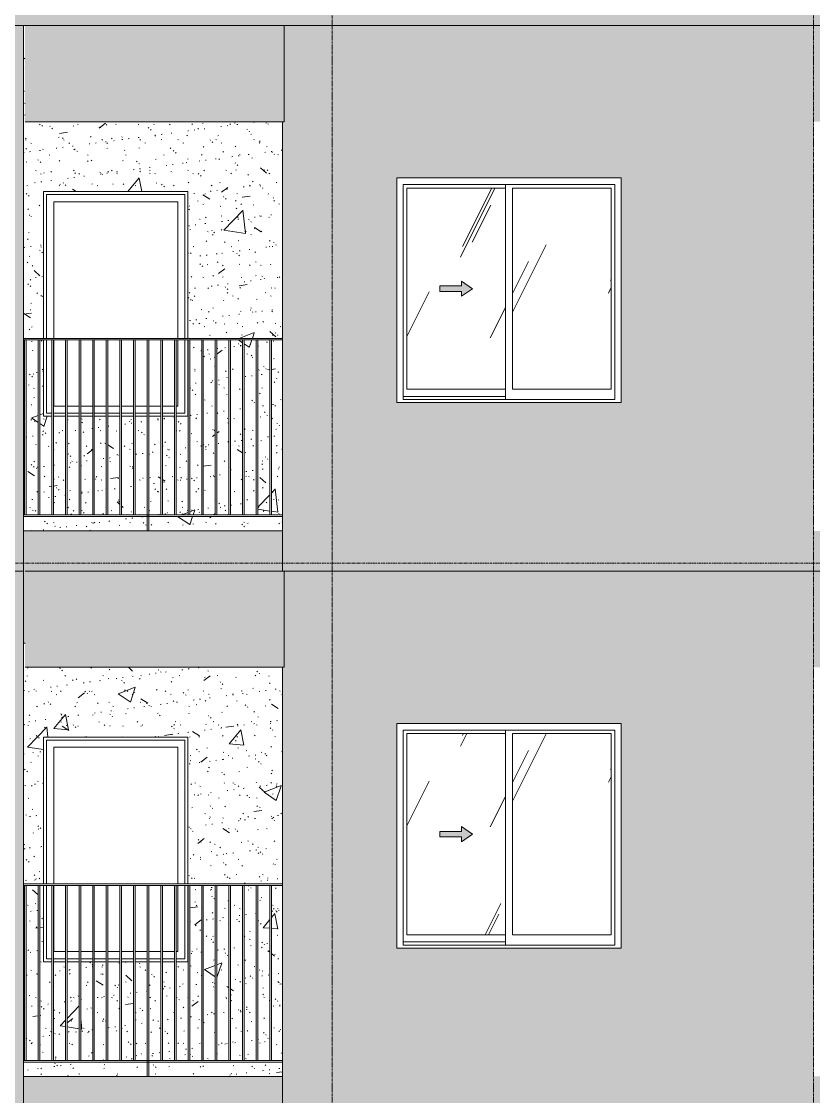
# Model space of a CAD drawing. Header units: millimetres. Extents: x 9199 to 175431, y -4466 to 35300.
# Drawn here: x 127764 to 132701, y 22675 to 29375 of the extents above; entities that cross this region are included whole.
import ezdxf

# ---------------------------------------------------------------- set-up
doc = ezdxf.new("R2010")
doc.units = ezdxf.units.MM
for name, pattern in [('1 NÉT CALL OUT', [6, 3, -3]), ('Centre', [31.75, 6.35, -4.7625, 15.875, -4.7625]), ('Grid Line', [22.225, 12.7, -3.175, 3.175, -3.175])]:
    doc.linetypes.add(name, pattern=pattern)
for name, color, linetype, lineweight in [('0-2', 250, 'Continuous', 5), ('A-DETL-GENF', 92, 'Continuous', 9), ('A-DETL-GENF-1', 92, '1 NÉT CALL OUT', 9), ('A-FLOR-HRAL-1', 253, 'Continuous', 9), ('A-FLOR-LEVL-2', 51, 'Centre', 9), ('A-GLAZ', 151, 'Continuous', 9), ('A-GLAZ-1', 253, 'Continuous', 9), ('A-GLAZ-2', 7, 'Continuous', 9), ('A-GLAZ-3', 7, '1 NÉT CALL OUT', 9), ('A-WALL', 113, 'Continuous', 9), ('A-WALL-PATT-1', 9, 'Continuous', 9), ('A-WALL-PATT-2', 111, 'Continuous', 5), ('I-WALL', 2, 'Continuous', 9), ('I-WALL-1', 7, 'Continuous', 9), ('S-GRID-1', 1, 'Grid Line', 9)]:
    doc.layers.add(name, color=color, linetype=linetype, lineweight=lineweight)
pattern_1 = [(50, (-51555.6, 1200), (1093.104, -95.634), [114.3, -1257.3]), (355, (-51555.6, 1200), (-211.457, 1146.34), [91.44, -1005.84]), (100.451, (-51464.5, 1192), (881.656, 1050.7), [97.14, -1068.54]), (46.184, (-51555.6, 1504.8), (1626.475, -252.26), [171.45, -1885.95]), (96.636, (-51420, 1483.8), (1424.42, 1484.565), [145.71, -1602.81]), (351.184, (-51555.6, 1504.8), (1424.43, 1484.55), [137.16, -1508.76]), (21, (-51403.2, 1428.6), (909.686, -613.59), [114.3, -1257.3]), (326, (-51403.2, 1428.6), (370.81, 1105.13), [91.44, -1005.84]), (71.451, (-51327.4, 1377.5), (1280.503, 491.528), [97.14, -1068.54]), (37.5, (-51555.58, 1200), (18.5313, 507.33), [50.292, -943.356, 50.292, -970.788, -1009.65]), (37.5, (-51555.58, 1200), (18.5313, 507.33), [-2014.728, 50.292, -959.358]), (7.5, (-51555.6, 1200), (400.918, 601.084), [50.292, -531.876, 50.292, -920.496, -384.81]), (7.5, (-51555.6, 1200), (400.918, 601.084), [-1552.956, 50.292, -334.518]), (327.5, (-51895.43, 1200), (813.545, -34.374), [50.292, -330.708, 50.292, -1138.428, -1577.34]), (327.5, (-51895.43, 1200), (813.545, -34.374), [-1569.72, 50.292, -1527.048]), (317.5, (-52047.8, 1200), (888.775, 152.56), [50.292, -445.008, 50.292, -739.14, -1120.14]), (317.5, (-52047.8, 1200), (888.775, 152.56), [-1284.732, 50.292, -1069.848])]
pattern_2 = [(37.5, (-51555.58, 1200), (-4.79953, 146.8239), [5.029, -110.795, 5.029, -124.511, -123.825]), (37.5, (-51555.58, 1200), (-4.79953, 146.8239), [-245.364, 5.029, -118.796]), (7.5, (-51555.58, 1200), (134.8574, 215.0472), [5.029, -57.455, 5.029, -99.365, -40.005]), (7.5, (-51555.58, 1200), (134.8574, 215.0472), [-166.878, 5.029, -34.976]), (327.5, (-51649.3, 1200), (237.29776, 0.4316), [5.029, -33.071, 5.029, -132.131, -179.07]), (327.5, (-51649.3, 1200), (237.29776, 0.4316), [-175.26, 5.029, -174.041]), (317.5, (-51649.3, 1200), (229.067, 66.8792), [5.029, -14.021, 5.029, -84.887, -102.87]), (317.5, (-51649.3, 1200), (229.067, 66.8792), [-108.966, 5.029, -97.841])]
pattern_3 = [(63.435, (-49765.3, 1304.34), (-0.001, 1524.001), [532.46, -2875.304]), (63.435, (-51289.3, 1304.34), (-0.001, 1524.001), [532.46, -2875.304]), (63.435, (-49035.8, 1598.8), (-0.001, 1524.001), [532.46, -2875.304]), (63.435, (-50559.8, 1598.8), (-0.001, 1524.001), [532.46, -2875.304]), (63.435, (-49146.2, 1494.84), (-0.001, 1524.001), [532.46, -2875.304]), (63.435, (-50670.2, 1494.84), (-0.001, 1524.001), [532.46, -2875.304]), (63.435, (-49258.75, 2090.1), (-0.001, 1524.001), [258.8, -3148.965]), (63.435, (-50782.75, 2090.1), (-0.001, 1524.001), [258.8, -3148.965]), (63.435, (-49332.36, 1997.95), (-0.001, 1524.001), [532.46, -2875.304]), (63.435, (-50856.36, 1997.95), (-0.001, 1524.001), [532.46, -2875.304]), (63.435, (-49319.4, 2064.1), (-0.001, 1524.001), [532.46, -2875.304]), (63.435, (-50843.4, 2064.1), (-0.001, 1524.001), [532.46, -2875.304]), (63.435, (-49934.2, 1773.94), (-0.001, 1524.001), [532.46, -2875.304]), (63.435, (-51458.2, 1773.94), (-0.001, 1524.001), [532.46, -2875.304]), (63.435, (-49921.24, 1851.9), (-0.001, 1524.001), [532.46, -2875.304]), (63.435, (-51445.24, 1851.9), (-0.001, 1524.001), [532.46, -2875.304]), (63.435, (-49917.74, 1908.1), (-0.001, 1524.001), [532.46, -2875.304]), (63.435, (-51441.74, 1908.1), (-0.001, 1524.001), [532.46, -2875.304])]

# ---------------------------------------------------------------- blocks, each defined once
blk = doc.blocks.new('M_Fixed - 900 x 1400-901190-TKCS_MẶT ĐỨNG HƯỚNG TÂY')
at = {"layer": 'A-GLAZ-2'}
for p, q in [((-69617.9, 7000), (-69617.9, 7896)), ((-69617.9, 7896), (-68755.9, 7896)), ((-69573.9, 7000), (-69573.9, 7852)), ((-69573.9, 7852), (-68799.9, 7852)), ((-68799.9, 7852), (-68799.9, 7000)), ((-68755.9, 7896), (-68755.9, 7000)), ((-69617.9, 6534), (-69617.9, 6990)), ((-69573.9, 6578), (-69573.9, 6990)), ((-68799.9, 6990), (-68799.9, 6578)), ((-68755.9, 6990), (-68755.9, 6534)), ((-69500.5, 6578), (-69573.9, 6578)), ((-69415.6, 6578), (-69490.5, 6578)), ((-69330.7, 6578), (-69405.6, 6578)), ((-69245.7, 6578), (-69320.7, 6578)), ((-69160.8, 6578), (-69235.7, 6578)), ((-69075.8, 6578), (-69150.8, 6578)), ((-68990.9, 6578), (-69065.8, 6578)), ((-68906, 6578), (-68980.9, 6578)), ((-68821, 6578), (-68896, 6578)), ((-68799.9, 6578), (-68811, 6578)), ((-69585.5, 6534), (-69617.9, 6534)), ((-69500.5, 6534), (-69575.5, 6534)), ((-69415.6, 6534), (-69490.5, 6534)), ((-69330.7, 6534), (-69405.6, 6534)), ((-69245.7, 6534), (-69320.7, 6534)), ((-69160.8, 6534), (-69235.7, 6534)), ((-69075.8, 6534), (-69150.8, 6534)), ((-68990.9, 6534), (-69065.8, 6534)), ((-68906, 6534), (-68980.9, 6534)), ((-68821, 6534), (-68896, 6534)), ((-68755.9, 6534), (-68811, 6534))]:
    blk.add_line(p, q, dxfattribs=at)
blk = doc.blocks.new('Railing - 10mm-901206-TKCS_MẶT ĐỨNG HƯỚNG TÂY')
at = {"layer": 'A-FLOR-HRAL-1'}
for p, q in [((-68226.4, 5900), (-68226.4, 6990)), ((-68216.4, 5900), (-68216.4, 6990))]:
    blk.add_line(p, q, dxfattribs=at)
blk = doc.blocks.new('Railing - 50 x 10mm-901224-TKCS_MẶT ĐỨNG HƯỚNG TÂY')
at = {"layer": 'A-FLOR-HRAL-1'}
for p, q in [((-68990.9, 5800), (-68990.9, 6990)), ((-68980.9, 6990), (-68990.9, 6990)), ((-68980.9, 5800), (-68980.9, 6990))]:
    blk.add_line(p, q, dxfattribs=at)
blk = doc.blocks.new('Railing - Railing-V185-TKCS_MẶT ĐỨNG HƯỚNG TÂY')
at = {"layer": 'A-FLOR-HRAL-1'}
for p, q in [((-53361.9, 22900), (-51746.9, 22900)), ((-51746.9, 22890), (-53361.9, 22890))]:
    blk.add_line(p, q, dxfattribs=at)
for name, p in [('Railing - 10mm-901206-TKCS_MẶT ĐỨNG HƯỚNG TÂY', (14871.1, 17000)), ('Railing - 10mm-901206-TKCS_MẶT ĐỨNG HƯỚNG TÂY', (14956, 17000)), ('Railing - 10mm-901206-TKCS_MẶT ĐỨNG HƯỚNG TÂY', (15041, 17000)), ('Railing - 10mm-901206-TKCS_MẶT ĐỨNG HƯỚNG TÂY', (15125.9, 17000)), ('Railing - 10mm-901206-TKCS_MẶT ĐỨNG HƯỚNG TÂY', (15210.8, 17000)), ('Railing - 10mm-901206-TKCS_MẶT ĐỨNG HƯỚNG TÂY', (15295.8, 17000)), ('Railing - 10mm-901206-TKCS_MẶT ĐỨNG HƯỚNG TÂY', (15380.7, 17000)), ('Railing - 10mm-901206-TKCS_MẶT ĐỨNG HƯỚNG TÂY', (15465.7, 17000)), ('Railing - 10mm-901206-TKCS_MẶT ĐỨNG HƯỚNG TÂY', (15550.6, 17000)), ('Railing - 50 x 10mm-901224-TKCS_MẶT ĐỨNG HƯỚNG TÂY', (16400, 17000)), ('Railing - 10mm-901206-TKCS_MẶT ĐỨNG HƯỚNG TÂY', (15720.5, 17000)), ('Railing - 10mm-901206-TKCS_MẶT ĐỨNG HƯỚNG TÂY', (15805.4, 17000)), ('Railing - 10mm-901206-TKCS_MẶT ĐỨNG HƯỚNG TÂY', (15890.4, 17000)), ('Railing - 10mm-901206-TKCS_MẶT ĐỨNG HƯỚNG TÂY', (15975.3, 17000)), ('Railing - 10mm-901206-TKCS_MẶT ĐỨNG HƯỚNG TÂY', (16060.2, 17000)), ('Railing - 10mm-901206-TKCS_MẶT ĐỨNG HƯỚNG TÂY', (16145.2, 17000)), ('Railing - 10mm-901206-TKCS_MẶT ĐỨNG HƯỚNG TÂY', (16230.1, 17000)), ('Railing - 10mm-901206-TKCS_MẶT ĐỨNG HƯỚNG TÂY', (16315.1, 17000)), ('Railing - 10mm-901206-TKCS_MẶT ĐỨNG HƯỚNG TÂY', (16400, 17000))]:
    blk.add_blockref(name, p)
blk = doc.blocks.new('Top Rail Type - Top Rail_Internal_-V186-TKCS_MẶT ĐỨNG HƯỚNG TÂY')
at = {"layer": 'A-FLOR-HRAL-1'}
for p, q in [((-51746.9, 24000), (-53361.9, 24000)), ((-51746.9, 23990), (-53361.9, 23990))]:
    blk.add_line(p, q, dxfattribs=at)
blk = doc.blocks.new('NCV_TKTC_TANG 6 - 8_rvt-4-TKCS_MẶT ĐỨNG HƯỚNG TÂY')
at = {"layer": 'A-WALL-PATT-1'}
h = blk.add_hatch(dxfattribs=at)
h.set_pattern_fill('FP_19', color=256, style=0, pattern_type=2)
h.set_pattern_definition(pattern_1)
h.paths.add_polyline_path([(-52590.9, 22800), (-52590.9, 22890), (-53361.9, 22890), (-53361.9, 22800), (-53175.9, 22800)])
h.paths.add_polyline_path([(-51849.2, 22800), (-51746.9, 22800), (-51746.9, 22890), (-52580.9, 22890), (-52580.9, 22800)])
h.paths.add_polyline_path([(-51816.4, 22900), (-51746.9, 22900), (-51746.9, 23990), (-51816.4, 23990), (-51816.4, 22916.8)])
h.paths.add_polyline_path([(-53325.8, 22900), (-53270.4, 22900), (-53270.4, 23990), (-53345.4, 23990), (-53345.4, 22900)])
h.paths.add_polyline_path([(-51826.4, 22900), (-51826.4, 23990), (-51901.4, 23990), (-51901.4, 22900)])
h.paths.add_polyline_path([(-53247.3, 22900), (-53185.5, 22900), (-53185.5, 23515), (-53236.9, 23515), (-53236.9, 23990), (-53260.4, 23990), (-53260.4, 22900)])
h.paths.add_polyline_path([(-53175.5, 22900), (-53100.5, 22900), (-53100.5, 23515), (-53175.5, 23515), (-53175.5, 23156.3)])
h.paths.add_polyline_path([(-53058.6, 22900), (-53015.6, 22900), (-53015.6, 23515), (-53090.5, 23515), (-53090.5, 22900)])
h.paths.add_polyline_path([(-51917.5, 22900), (-51911.4, 22900), (-51911.4, 23990), (-51986.3, 23990), (-51986.3, 22900)])
h.paths.add_polyline_path([(-53355.4, 22900), (-53355.4, 23990), (-53361.9, 23990), (-53361.9, 22900)])
h.paths.add_polyline_path([(-51996.3, 22900), (-51996.3, 23990), (-52071.3, 23990), (-52071.3, 22900)])
h.paths.add_polyline_path([(-52156.2, 22900), (-52081.3, 22900), (-52081.3, 23990), (-52156.2, 23990), (-52156.2, 23156.3)])
h.paths.add_polyline_path([(-52166.2, 22900), (-52166.2, 23990), (-52241.1, 23990), (-52241.1, 22900)])
h.paths.add_polyline_path([(-52251.1, 22900), (-52251.1, 23990), (-52326.1, 23990), (-52326.1, 22900)])
h.paths.add_polyline_path([(-52336.1, 22900), (-52336.9, 23515), (-52411, 23515), (-52411, 22900)])
h.paths.add_polyline_path([(-52421, 22900), (-52421, 23515), (-52496, 23515), (-52496, 22900)])
h.paths.add_polyline_path([(-52506, 22900), (-52506, 23515), (-52580.9, 23515), (-52580.9, 22900)])
h.paths.add_polyline_path([(-52590.9, 22900), (-52590.9, 23515), (-52665.8, 23515), (-52665.8, 22900)])
h.paths.add_polyline_path([(-52750.8, 22900), (-52675.8, 22900), (-52675.8, 23515), (-52750.8, 23515), (-52750.8, 23156.3)])
h.paths.add_polyline_path([(-52760.8, 22900), (-52760.8, 23515), (-52835.7, 23515), (-52835.7, 22900)])
h.paths.add_polyline_path([(-52845.7, 22900), (-52845.7, 23515), (-52920.7, 23515), (-52920.7, 22900)])
h.paths.add_polyline_path([(-52930.7, 22900), (-52930.7, 23515), (-53005.6, 23515), (-53005.6, 22900)])
h.paths.add_polyline_path([(-51746.9, 24000), (-51746.9, 25350), (-53351.9, 25350), (-53351.9, 25500), (-53361.9, 25500), (-53361.9, 24000), (-53236.9, 24000), (-53236.9, 24915), (-52336.9, 24915), (-52336.9, 24000), (-52098.6, 24000)])
h = blk.add_hatch(dxfattribs=at)
h.set_pattern_fill('FP_20', color=256, style=0, pattern_type=2)
h.set_pattern_definition(pattern_2)
h.paths.add_polyline_path([(-52590.9, 22800), (-52590.9, 22890), (-53361.9, 22890), (-53361.9, 22800), (-53175.9, 22800)])
h.paths.add_polyline_path([(-51849.2, 22800), (-51746.9, 22800), (-51746.9, 22890), (-52580.9, 22890), (-52580.9, 22800)])
h.paths.add_polyline_path([(-51816.4, 22900), (-51746.9, 22900), (-51746.9, 23990), (-51816.4, 23990), (-51816.4, 22916.8)])
h.paths.add_polyline_path([(-53325.8, 22900), (-53270.4, 22900), (-53270.4, 23990), (-53345.4, 23990), (-53345.4, 22900)])
h.paths.add_polyline_path([(-51826.4, 22900), (-51826.4, 23990), (-51901.4, 23990), (-51901.4, 22900)])
h.paths.add_polyline_path([(-53247.3, 22900), (-53185.5, 22900), (-53185.5, 23515), (-53236.9, 23515), (-53236.9, 23990), (-53260.4, 23990), (-53260.4, 22900)])
h.paths.add_polyline_path([(-53175.5, 22900), (-53100.5, 22900), (-53100.5, 23515), (-53175.5, 23515), (-53175.5, 23156.3)])
h.paths.add_polyline_path([(-53058.6, 22900), (-53015.6, 22900), (-53015.6, 23515), (-53090.5, 23515), (-53090.5, 22900)])
h.paths.add_polyline_path([(-51917.5, 22900), (-51911.4, 22900), (-51911.4, 23990), (-51986.3, 23990), (-51986.3, 22900)])
h.paths.add_polyline_path([(-53355.4, 22900), (-53355.4, 23990), (-53361.9, 23990), (-53361.9, 22900)])
h.paths.add_polyline_path([(-51996.3, 22900), (-51996.3, 23990), (-52071.3, 23990), (-52071.3, 22900)])
h.paths.add_polyline_path([(-52156.2, 22900), (-52081.3, 22900), (-52081.3, 23990), (-52156.2, 23990), (-52156.2, 23156.3)])
h.paths.add_polyline_path([(-52166.2, 22900), (-52166.2, 23990), (-52241.1, 23990), (-52241.1, 22900)])
h.paths.add_polyline_path([(-52251.1, 22900), (-52251.1, 23990), (-52326.1, 23990), (-52326.1, 22900)])
h.paths.add_polyline_path([(-52336.1, 22900), (-52336.9, 23515), (-52411, 23515), (-52411, 22900)])
h.paths.add_polyline_path([(-52421, 22900), (-52421, 23515), (-52496, 23515), (-52496, 22900)])
h.paths.add_polyline_path([(-52506, 22900), (-52506, 23515), (-52580.9, 23515), (-52580.9, 22900)])
h.paths.add_polyline_path([(-52590.9, 22900), (-52590.9, 23515), (-52665.8, 23515), (-52665.8, 22900)])
h.paths.add_polyline_path([(-52750.8, 22900), (-52675.8, 22900), (-52675.8, 23515), (-52750.8, 23515), (-52750.8, 23156.3)])
h.paths.add_polyline_path([(-52760.8, 22900), (-52760.8, 23515), (-52835.7, 23515), (-52835.7, 22900)])
h.paths.add_polyline_path([(-52845.7, 22900), (-52845.7, 23515), (-52920.7, 23515), (-52920.7, 22900)])
h.paths.add_polyline_path([(-52930.7, 22900), (-52930.7, 23515), (-53005.6, 23515), (-53005.6, 22900)])
h.paths.add_polyline_path([(-51746.9, 24000), (-51746.9, 25350), (-53351.9, 25350), (-53351.9, 25500), (-53361.9, 25500), (-53361.9, 24000), (-53236.9, 24000), (-53236.9, 24915), (-52336.9, 24915), (-52336.9, 24000), (-52098.6, 24000)])
at = {"layer": 'I-WALL-1'}
for p, q in [((-53236.9, 24000), (-53236.9, 24915)), ((-53236.9, 24915), (-52336.9, 24915)), ((-52336.9, 24915), (-52336.9, 24000)), ((-53236.9, 23515), (-53236.9, 23990)), ((-52336.9, 23990), (-52336.9, 23515)), ((-53185.5, 23515), (-53236.9, 23515)), ((-53100.5, 23515), (-53175.5, 23515)), ((-53015.6, 23515), (-53090.5, 23515)), ((-52930.7, 23515), (-53005.6, 23515)), ((-52845.7, 23515), (-52920.7, 23515)), ((-52760.8, 23515), (-52835.7, 23515)), ((-52675.8, 23515), (-52750.8, 23515)), ((-52590.9, 23515), (-52665.8, 23515)), ((-52506, 23515), (-52580.9, 23515)), ((-52421, 23515), (-52496, 23515)), ((-52336.9, 23515), (-52411, 23515))]:
    blk.add_line(p, q, dxfattribs=at)
at = {"layer": 'A-FLOR-HRAL-1'}
for name in ['Top Rail Type - Top Rail_Internal_-V186-TKCS_MẶT ĐỨNG HƯỚNG TÂY', 'Railing - Railing-V185-TKCS_MẶT ĐỨNG HƯỚNG TÂY']:
    blk.add_blockref(name, (0, 0), dxfattribs=at)
at = {"layer": 'A-GLAZ-1'}
blk.add_blockref('M_Fixed - 900 x 1400-901190-TKCS_MẶT ĐỨNG HƯỚNG TÂY', (16400, 17000), dxfattribs=at)
blk = doc.blocks.new('NCV_TKTC_TANG 6 - 8_rvt-5-TKCS_MẶT ĐỨNG HƯỚNG TÂY')
at = {"layer": 'A-WALL-PATT-1'}
h = blk.add_hatch(dxfattribs=at)
h.set_pattern_fill('FP_19', color=256, style=0, pattern_type=2)
h.set_pattern_definition(pattern_1)
h.paths.add_polyline_path([(-51746.9, 26200), (-51746.9, 26290), (-52580.9, 26290), (-52580.9, 26200), (-51786, 26200)])
h.paths.add_polyline_path([(-53361.9, 26200), (-52590.9, 26200), (-52590.9, 26290), (-53361.9, 26290)])
h.paths.add_polyline_path([(-51917.5, 26300), (-51911.4, 26300), (-51911.4, 27390), (-51986.3, 27390), (-51986.3, 26300)])
h.paths.add_polyline_path([(-51746.9, 26300), (-51746.9, 27390), (-51816.4, 27390), (-51816.4, 26300), (-51812.1, 26300)])
h.paths.add_polyline_path([(-53090.5, 26300), (-53015.6, 26300), (-53015.6, 26915), (-53090.5, 26915), (-53090.5, 26444.2)])
h.paths.add_polyline_path([(-51901.4, 26300), (-51826.4, 26300), (-51826.4, 27390), (-51901.4, 27390), (-51901.4, 26444.2)])
h.paths.add_polyline_path([(-53005.6, 26300), (-52930.7, 26300), (-52930.7, 26915), (-53005.6, 26915), (-53005.6, 26345.2)])
h.paths.add_polyline_path([(-52920.7, 26300), (-52845.7, 26300), (-52845.7, 26915), (-52920.7, 26915), (-52920.7, 26417.5)])
h.paths.add_polyline_path([(-53325.8, 26300), (-53270.4, 26300), (-53270.4, 27390), (-53345.4, 27390), (-53345.4, 26300)])
h.paths.add_polyline_path([(-52760.8, 26300), (-52760.8, 26915), (-52835.7, 26915), (-52835.7, 26300)])
h.paths.add_polyline_path([(-52675.8, 26300), (-52675.8, 26915), (-52750.8, 26915), (-52750.8, 26300)])
h.paths.add_polyline_path([(-52665.8, 26300), (-52590.9, 26300), (-52590.9, 26915), (-52665.8, 26915), (-52665.8, 26444.2)])
h.paths.add_polyline_path([(-52580.9, 26300), (-52506, 26300), (-52506, 26915), (-52580.9, 26915), (-52580.9, 26444.2)])
h.paths.add_polyline_path([(-52496, 26300), (-52421, 26300), (-52421, 26915), (-52496, 26915), (-52496, 26444.2)])
h.paths.add_polyline_path([(-52411, 26300), (-52336.1, 26300), (-52336.9, 26915), (-52411, 26915), (-52411, 26444.2)])
h.paths.add_polyline_path([(-52326.1, 26300), (-52251.1, 26300), (-52251.1, 27390), (-52326.1, 27390), (-52326.1, 26444.2)])
h.paths.add_polyline_path([(-53100.5, 26300), (-53100.5, 26915), (-53175.5, 26915), (-53175.5, 26300)])
h.paths.add_polyline_path([(-52241.1, 26300), (-52166.2, 26300), (-52166.2, 27390), (-52241.1, 27390), (-52241.1, 26444.2)])
h.paths.add_polyline_path([(-52156.2, 26300), (-52081.3, 26300), (-52081.3, 27390), (-52156.2, 27390), (-52156.2, 26444.2)])
h.paths.add_polyline_path([(-53185.5, 26300), (-53185.5, 26915), (-53236.9, 26915), (-53236.9, 27390), (-53260.4, 27390), (-53260.4, 26300), (-53247.3, 26300)])
h.paths.add_polyline_path([(-52071.3, 26300), (-51996.3, 26300), (-51996.3, 27390), (-52071.3, 27390), (-52071.3, 26444.2)])
h.paths.add_polyline_path([(-53355.4, 26300), (-53355.4, 27390), (-53361.9, 27390), (-53361.9, 26300)])
h.paths.add_polyline_path([(-53287.4, 27400), (-53236.9, 27400), (-53236.9, 28315), (-52336.9, 28315), (-52336.9, 27400), (-51746.9, 27400), (-51746.9, 28750), (-53351.9, 28750), (-53351.9, 29180), (-53361.9, 29180), (-53361.9, 27400)])
h = blk.add_hatch(dxfattribs=at)
h.set_pattern_fill('FP_20', color=256, style=0, pattern_type=2)
h.set_pattern_definition(pattern_2)
h.paths.add_polyline_path([(-51746.9, 26200), (-51746.9, 26290), (-52580.9, 26290), (-52580.9, 26200), (-51786, 26200)])
h.paths.add_polyline_path([(-53361.9, 26200), (-52590.9, 26200), (-52590.9, 26290), (-53361.9, 26290)])
h.paths.add_polyline_path([(-51917.5, 26300), (-51911.4, 26300), (-51911.4, 27390), (-51986.3, 27390), (-51986.3, 26300)])
h.paths.add_polyline_path([(-51746.9, 26300), (-51746.9, 27390), (-51816.4, 27390), (-51816.4, 26300), (-51812.1, 26300)])
h.paths.add_polyline_path([(-53090.5, 26300), (-53015.6, 26300), (-53015.6, 26915), (-53090.5, 26915), (-53090.5, 26444.2)])
h.paths.add_polyline_path([(-51901.4, 26300), (-51826.4, 26300), (-51826.4, 27390), (-51901.4, 27390), (-51901.4, 26444.2)])
h.paths.add_polyline_path([(-53005.6, 26300), (-52930.7, 26300), (-52930.7, 26915), (-53005.6, 26915), (-53005.6, 26345.2)])
h.paths.add_polyline_path([(-52920.7, 26300), (-52845.7, 26300), (-52845.7, 26915), (-52920.7, 26915), (-52920.7, 26417.5)])
h.paths.add_polyline_path([(-53325.8, 26300), (-53270.4, 26300), (-53270.4, 27390), (-53345.4, 27390), (-53345.4, 26300)])
h.paths.add_polyline_path([(-52760.8, 26300), (-52760.8, 26915), (-52835.7, 26915), (-52835.7, 26300)])
h.paths.add_polyline_path([(-52675.8, 26300), (-52675.8, 26915), (-52750.8, 26915), (-52750.8, 26300)])
h.paths.add_polyline_path([(-52665.8, 26300), (-52590.9, 26300), (-52590.9, 26915), (-52665.8, 26915), (-52665.8, 26444.2)])
h.paths.add_polyline_path([(-52580.9, 26300), (-52506, 26300), (-52506, 26915), (-52580.9, 26915), (-52580.9, 26444.2)])
h.paths.add_polyline_path([(-52496, 26300), (-52421, 26300), (-52421, 26915), (-52496, 26915), (-52496, 26444.2)])
h.paths.add_polyline_path([(-52411, 26300), (-52336.1, 26300), (-52336.9, 26915), (-52411, 26915), (-52411, 26444.2)])
h.paths.add_polyline_path([(-52326.1, 26300), (-52251.1, 26300), (-52251.1, 27390), (-52326.1, 27390), (-52326.1, 26444.2)])
h.paths.add_polyline_path([(-53100.5, 26300), (-53100.5, 26915), (-53175.5, 26915), (-53175.5, 26300)])
h.paths.add_polyline_path([(-52241.1, 26300), (-52166.2, 26300), (-52166.2, 27390), (-52241.1, 27390), (-52241.1, 26444.2)])
h.paths.add_polyline_path([(-52156.2, 26300), (-52081.3, 26300), (-52081.3, 27390), (-52156.2, 27390), (-52156.2, 26444.2)])
h.paths.add_polyline_path([(-53185.5, 26300), (-53185.5, 26915), (-53236.9, 26915), (-53236.9, 27390), (-53260.4, 27390), (-53260.4, 26300), (-53247.3, 26300)])
h.paths.add_polyline_path([(-52071.3, 26300), (-51996.3, 26300), (-51996.3, 27390), (-52071.3, 27390), (-52071.3, 26444.2)])
h.paths.add_polyline_path([(-53355.4, 26300), (-53355.4, 27390), (-53361.9, 27390), (-53361.9, 26300)])
h.paths.add_polyline_path([(-53287.4, 27400), (-53236.9, 27400), (-53236.9, 28315), (-52336.9, 28315), (-52336.9, 27400), (-51746.9, 27400), (-51746.9, 28750), (-53351.9, 28750), (-53351.9, 29180), (-53361.9, 29180), (-53361.9, 27400)])
at = {"layer": 'I-WALL-1'}
for p, q in [((-53236.9, 27400), (-53236.9, 28315)), ((-53236.9, 28315), (-52336.9, 28315)), ((-52336.9, 28315), (-52336.9, 27400)), ((-53236.9, 26915), (-53236.9, 27390)), ((-52336.9, 27390), (-52336.9, 26915)), ((-53185.5, 26915), (-53236.9, 26915)), ((-53100.5, 26915), (-53175.5, 26915)), ((-53015.6, 26915), (-53090.5, 26915)), ((-52930.7, 26915), (-53005.6, 26915)), ((-52845.7, 26915), (-52920.7, 26915)), ((-52760.8, 26915), (-52835.7, 26915)), ((-52675.8, 26915), (-52750.8, 26915)), ((-52590.9, 26915), (-52665.8, 26915)), ((-52506, 26915), (-52580.9, 26915)), ((-52421, 26915), (-52496, 26915)), ((-52336.9, 26915), (-52411, 26915))]:
    blk.add_line(p, q, dxfattribs=at)
at = {"layer": 'A-FLOR-HRAL-1'}
for name in ['Top Rail Type - Top Rail_Internal_-V186-TKCS_MẶT ĐỨNG HƯỚNG TÂY', 'Railing - Railing-V185-TKCS_MẶT ĐỨNG HƯỚNG TÂY']:
    blk.add_blockref(name, (0, 3400), dxfattribs=at)
at = {"layer": 'A-GLAZ-1'}
blk.add_blockref('M_Fixed - 900 x 1400-901190-TKCS_MẶT ĐỨNG HƯỚNG TÂY', (16400, 20400), dxfattribs=at)
blk = doc.blocks.new('1_FAMILY RVT - W01-WxH 1400x1400xmm-V272-TKCS_MẶT ĐỨNG HƯỚNG TÂY')
at = {"layer": 'A-DETL-GENF-1'}
blk.add_hatch(color=256, dxfattribs=at).paths.add_polyline_path([(-50630.8, 24262.1), (-50563.1, 24309.5), (-50630.8, 24357), (-50630.8, 24326.5), (-50766.3, 24326.5), (-50766.3, 24292.6), (-50630.8, 24292.6)])
at = {"layer": 'A-GLAZ'}
h = blk.add_hatch(dxfattribs=at)
h.set_pattern_fill('FP_32', color=256, style=0, pattern_type=2)
h.set_pattern_definition(pattern_3)
h.paths.add_polyline_path([(-50357.5, 23682.6), (-50357.5, 24936.5), (-50971.8, 24936.5), (-50971.8, 23682.6)])
h.paths.add_polyline_path([(-50630.8, 24262.1), (-50630.8, 24292.6), (-50766.3, 24292.6), (-50766.3, 24326.5), (-50630.8, 24326.5), (-50630.8, 24357), (-50563.1, 24309.5), (-50587.3, 24292.6)])
h = blk.add_hatch(dxfattribs=at)
h.set_pattern_fill('FP_32', color=256, style=0, pattern_type=2)
h.set_pattern_definition(pattern_3)
h.paths.add_polyline_path([(-49698.8, 23682.6), (-49698.8, 24936.5), (-50313.1, 24936.5), (-50313.1, 23682.6)])
at = {"layer": 'A-DETL-GENF'}
for p, q in [((-50766.3, 24326.5), (-50766.3, 24292.6)), ((-50766.3, 24326.5), (-50630.8, 24326.5)), ((-50630.8, 24326.5), (-50766.3, 24326.5)), ((-50766.3, 24326.5), (-50766.3, 24292.6)), ((-50630.8, 24357), (-50630.8, 24326.5)), ((-50563.1, 24309.5), (-50630.8, 24357)), ((-50563.1, 24309.5), (-50630.8, 24357)), ((-50630.8, 24357), (-50630.8, 24326.5)), ((-50766.3, 24292.6), (-50630.8, 24292.6)), ((-50766.3, 24292.6), (-50630.8, 24292.6)), ((-50563.1, 24309.5), (-50630.8, 24262.1)), ((-50630.8, 24262.1), (-50563.1, 24309.5)), ((-50630.8, 24292.6), (-50630.8, 24262.1)), ((-50630.8, 24292.6), (-50630.8, 24262.1))]:
    blk.add_line(p, q, dxfattribs=at)
at = {"layer": 'A-GLAZ'}
for p, q in [((-49635.3, 25000), (-51035.3, 25000)), ((-51035.3, 25000), (-51035.3, 23600)), ((-49635.3, 25000), (-49635.3, 23600)), ((-50994.4, 24959.1), (-49676.2, 24959.1)), ((-50994.4, 23619), (-50994.4, 24959.1)), ((-50971.8, 24936.5), (-50971.8, 23682.6)), ((-50357.5, 24936.5), (-50971.8, 24936.5)), ((-50357.5, 24959.1), (-50357.5, 23619)), ((-50313.1, 23682.6), (-50313.1, 24936.5)), ((-50313.1, 24936.5), (-49698.8, 24936.5)), ((-49698.8, 24936.5), (-49698.8, 23682.6)), ((-49676.2, 23619), (-49676.2, 24959.1)), ((-50971.8, 23682.6), (-50357.5, 23682.6)), ((-49698.8, 23682.6), (-50313.1, 23682.6)), ((-49635.3, 23600), (-51035.3, 23600)), ((-50357.5, 23638.1), (-50994.4, 23638.1)), ((-50357.5, 23638.1), (-50994.4, 23638.1)), ((-49676.2, 23619), (-50994.4, 23619))]:
    blk.add_line(p, q, dxfattribs=at)
blk = doc.blocks.new('1_FAMILY RVT - W01-WxH 1400x1400xmm-V280-TKCS_MẶT ĐỨNG HƯỚNG TÂY')
at = {"layer": 'A-DETL-GENF-1'}
blk.add_hatch(color=256, dxfattribs=at).paths.add_polyline_path([(-50630.8, 27662.1), (-50563.1, 27709.5), (-50630.8, 27757), (-50630.8, 27726.5), (-50766.3, 27726.5), (-50766.3, 27692.6), (-50630.8, 27692.6)])
at = {"layer": 'A-GLAZ'}
h = blk.add_hatch(dxfattribs=at)
h.set_pattern_fill('FP_32', color=256, style=0, pattern_type=2)
h.set_pattern_definition(pattern_3)
h.paths.add_polyline_path([(-50357.5, 27082.6), (-50357.5, 28336.5), (-50971.8, 28336.5), (-50971.8, 27082.6)])
h.paths.add_polyline_path([(-50630.8, 27662.1), (-50630.8, 27692.6), (-50766.3, 27692.6), (-50766.3, 27726.5), (-50630.8, 27726.5), (-50630.8, 27757), (-50563.1, 27709.5), (-50587.3, 27692.6)])
h = blk.add_hatch(dxfattribs=at)
h.set_pattern_fill('FP_32', color=256, style=0, pattern_type=2)
h.set_pattern_definition(pattern_3)
h.paths.add_polyline_path([(-49698.8, 27082.6), (-49698.8, 28336.5), (-50313.1, 28336.5), (-50313.1, 27082.6)])
at = {"layer": 'A-DETL-GENF'}
for p, q in [((-50630.8, 27757), (-50630.8, 27726.5)), ((-50563.1, 27709.5), (-50630.8, 27757)), ((-50563.1, 27709.5), (-50630.8, 27757)), ((-50630.8, 27757), (-50630.8, 27726.5)), ((-50766.3, 27726.5), (-50766.3, 27692.6)), ((-50766.3, 27726.5), (-50630.8, 27726.5)), ((-50630.8, 27726.5), (-50766.3, 27726.5)), ((-50766.3, 27726.5), (-50766.3, 27692.6)), ((-50766.3, 27692.6), (-50630.8, 27692.6)), ((-50766.3, 27692.6), (-50630.8, 27692.6)), ((-50563.1, 27709.5), (-50630.8, 27662.1)), ((-50630.8, 27662.1), (-50563.1, 27709.5)), ((-50630.8, 27692.6), (-50630.8, 27662.1)), ((-50630.8, 27692.6), (-50630.8, 27662.1))]:
    blk.add_line(p, q, dxfattribs=at)
at = {"layer": 'A-GLAZ'}
for p, q in [((-49635.3, 28400), (-51035.3, 28400)), ((-51035.3, 28400), (-51035.3, 27000)), ((-50994.4, 28359.1), (-49676.2, 28359.1)), ((-50994.4, 27019), (-50994.4, 28359.1)), ((-50357.5, 28359.1), (-50357.5, 27019)), ((-49676.2, 27019), (-49676.2, 28359.1)), ((-49635.3, 28400), (-49635.3, 27000)), ((-50971.8, 28336.5), (-50971.8, 27082.6)), ((-50357.5, 28336.5), (-50971.8, 28336.5)), ((-50313.1, 27082.6), (-50313.1, 28336.5)), ((-50313.1, 28336.5), (-49698.8, 28336.5)), ((-49698.8, 28336.5), (-49698.8, 27082.6)), ((-50971.8, 27082.6), (-50357.5, 27082.6)), ((-49698.8, 27082.6), (-50313.1, 27082.6)), ((-50357.5, 27038.1), (-50994.4, 27038.1)), ((-50357.5, 27038.1), (-50994.4, 27038.1)), ((-49676.2, 27019), (-50994.4, 27019)), ((-49635.3, 27000), (-51035.3, 27000))]:
    blk.add_line(p, q, dxfattribs=at)

msp = doc.modelspace()

# ---------------------------------------------------------------- hatches: boundary and pattern name
at = {"layer": 'A-WALL-PATT-2'}
for points in [[(134239.9, 29350), (163901.2, 29350), (163901.2, 30750), (102901.2, 30750), (102901.2, 29350), (132123.6, 29350)], [(129401.2, 28750), (129401.2, 29350), (127786.2, 29350), (127786.2, 28750), (127890.9, 28750)], [(127776.2, 25500), (127786.2, 25500), (127786.2, 25950), (129391.2, 25950), (129391.2, 26200), (127776.2, 26200), (127776.2, 25950)], [(129401.2, 25350), (129401.2, 25950), (127786.2, 25950), (127786.2, 25350), (127890.9, 25350)], [(127776.2, 22100), (127786.2, 22100), (127786.2, 22550), (129391.2, 22550), (129391.2, 22800), (127776.2, 22800), (127776.2, 22550)]]:
    msp.add_hatch(color=256, dxfattribs=at).paths.add_polyline_path(points)
h = msp.add_hatch(color=256, dxfattribs=at)
h.paths.add_polyline_path([(126832.7, 25950), (127776.2, 25950), (127776.2, 29350), (124297.9, 29350), (124297.9, 25950), (125774.5, 25950)])
h.paths.add_polyline_path([(125774.5, 26200), (124501.2, 26200), (124501.2, 28750), (127426.7, 28750), (127426.7, 26200), (126832.7, 26200)])
h = msp.add_hatch(color=256, dxfattribs=at)
h.paths.add_polyline_path([(132496.2, 25950), (132496.2, 29350), (129401.2, 29350), (129401.2, 28750), (129391.2, 28750), (129391.2, 25950), (132123.6, 25950)])
h.paths.add_polyline_path([(130102.9, 27000), (130102.9, 28400), (131502.9, 28400), (131502.9, 27000), (130143.8, 27000)])
h = msp.add_hatch(color=256, dxfattribs=at)
h.paths.add_polyline_path([(135976.2, 25950), (135976.2, 29350), (132496.2, 29350), (132496.2, 25950), (135298.1, 25950)])
h.paths.add_polyline_path([(132701.2, 26200), (132701.2, 28750), (135626.7, 28750), (135626.7, 26200), (133181.7, 26200)])
h = msp.add_hatch(color=256, dxfattribs=at)
h.paths.add_polyline_path([(124297.9, 22550), (127776.2, 22550), (127776.2, 25950), (124297.9, 25950), (124297.9, 23156.3)])
h.paths.add_polyline_path([(125774.5, 22800), (124501.2, 22800), (124501.2, 25350), (127426.7, 25350), (127426.7, 22800), (126832.7, 22800)])
h = msp.add_hatch(color=256, dxfattribs=at)
h.paths.add_polyline_path([(129391.2, 22550), (132496.2, 22550), (132496.2, 25950), (129401.2, 25950), (129401.2, 25350), (129391.2, 25350), (129391.2, 23156.3)])
h.paths.add_polyline_path([(131502.9, 23600), (130102.9, 23600), (130102.9, 25000), (131502.9, 25000), (131502.9, 23619.1)])
h = msp.add_hatch(color=256, dxfattribs=at)
h.paths.add_polyline_path([(135976.2, 22550), (135976.2, 25950), (132496.2, 25950), (132496.2, 22550), (135298.1, 22550)])
h.paths.add_polyline_path([(133181.7, 22800), (132701.2, 22800), (132701.2, 25350), (135626.7, 25350), (135626.7, 22800), (134239.9, 22800)])

# ---------------------------------------------------------------- linework, layer by layer
at = {"layer": 'A-FLOR-LEVL-2'}
msp.add_line((96540.4, 26000), (171939.1, 26000), dxfattribs=at)
at = {"layer": 'A-WALL'}
for p, q in [((127776.2, 29350), (121201.2, 29350)), ((127776.2, 15750), (127776.2, 29350)), ((129401.2, 29350), (129401.2, 29350)), ((135976.2, 29350), (129401.2, 29350)), ((129391.2, 28750), (129391.2, 25950)), ((127776.2, 25950), (121201.2, 25950)), ((121201.2, 25950), (127776.2, 25950)), ((129391.2, 25950), (135976.2, 25950)), ((129401.2, 25950), (129401.2, 25950)), ((135976.2, 25950), (129401.2, 25950)), ((129391.2, 25350), (129391.2, 22550))]:
    msp.add_line(p, q, dxfattribs=at)
at = {"layer": 'I-WALL'}
for p, q in [((102491.2, 29350), (163911.2, 29350)), ((129401.2, 28750), (129401.2, 29350)), ((127786.2, 28750), (129401.2, 28750)), ((129391.2, 26200), (127776.2, 26200)), ((129391.2, 25950), (127786.2, 25950)), ((129401.2, 25350), (129401.2, 25950)), ((127776.2, 25500), (127786.2, 25500)), ((127786.2, 25350), (129401.2, 25350)), ((129391.2, 22800), (127776.2, 22800))]:
    msp.add_line(p, q, dxfattribs=at)
at = {"layer": 'S-GRID-1'}
for p, q in [((129701.2, 634.2), (129701.2, 30542.5)), ((132701.2, 634.2), (132701.2, 30542.5))]:
    msp.add_line(p, q, dxfattribs=at)

# ---------------------------------------------------------------- block references
at = {"layer": '0-2'}
for name in ['NCV_TKTC_TANG 6 - 8_rvt-5-TKCS_MẶT ĐỨNG HƯỚNG TÂY', 'NCV_TKTC_TANG 6 - 8_rvt-4-TKCS_MẶT ĐỨNG HƯỚNG TÂY']:
    msp.add_blockref(name, (181138.2, 0), dxfattribs=at)
at = {"layer": 'A-GLAZ-3'}
for name in ['1_FAMILY RVT - W01-WxH 1400x1400xmm-V280-TKCS_MẶT ĐỨNG HƯỚNG TÂY', '1_FAMILY RVT - W01-WxH 1400x1400xmm-V272-TKCS_MẶT ĐỨNG HƯỚNG TÂY']:
    msp.add_blockref(name, (181138.2, 0), dxfattribs=at)

doc.saveas('drawing.dxf')
